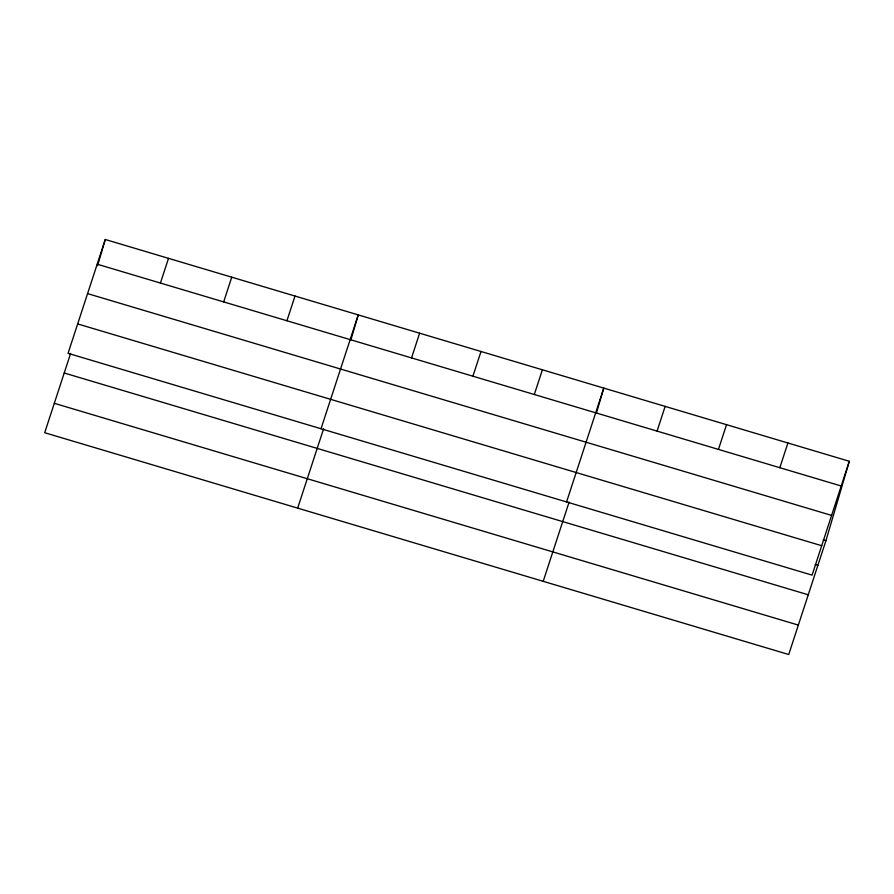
<?xml version="1.0" encoding="UTF-8"?>
<svg xmlns="http://www.w3.org/2000/svg" width="894" height="894" viewBox="0 0 894 894"><rect width="100%" height="100%" fill="white"/><g stroke="black" fill="none" stroke-linecap="round" stroke-linejoin="round"><path stroke-width="1.34" d="M97.558 265.686L105.269 239.491L849.3 461.282L825.944 540.669L788.731 654.509L44.7 432.718L70.626 353.387M350.917 339.787L358.237 314.9L321.024 428.751M596.443 412.972L603.774 388.097L566.561 501.936M105.269 239.491L68.056 353.331L812.087 575.133L849.3 461.282M160.428 283.052L168.508 258.344M223.679 301.904L231.747 277.196M286.918 320.756L294.998 296.048M297.668 508.127L323.606 428.796M411.542 357.913L419.621 333.194M472.926 376.206L481.006 351.498M534.31 394.5L542.39 369.792M543.206 581.323L569.132 501.992M657.079 431.098L665.147 406.39M718.452 449.403L726.531 424.684M779.836 467.696L787.916 442.988M97.189 264.199L841.22 486.001M87.578 293.612L831.61 515.413M823.273 539.864L825.944 540.669M77.666 323.919L821.698 545.72M815.205 564.583L817.865 565.377M64.223 372.999L808.254 594.789M54.31 403.306L798.353 625.096"/></g></svg>
